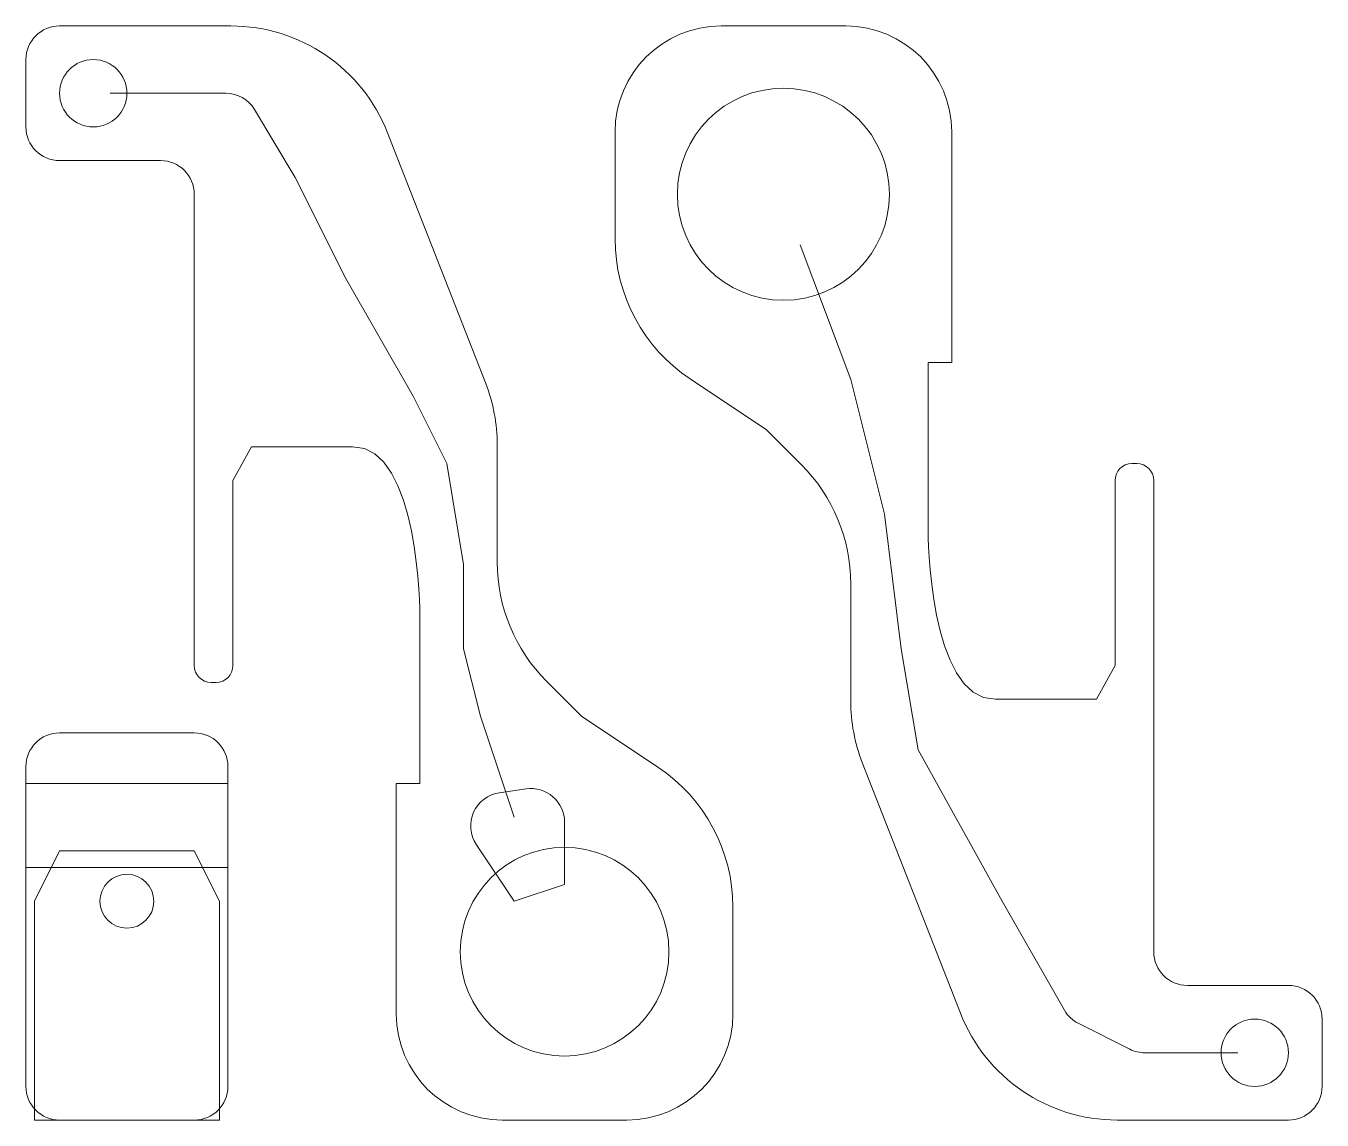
# Model space of a CAD drawing. Header units: millimetres. Extents: x 0 to 77, y 0 to 65.
import ezdxf

# ---------------------------------------------------------------- set-up
doc = ezdxf.new("R2010")
doc.units = ezdxf.units.MM
for name, color, linetype, lineweight in [('inner-cut-full', 7, 'CONTINUOUS', 0), ('kabel-cut-2mm', 7, 'CONTINUOUS', 0), ('outer-cut-full', 7, 'CONTINUOUS', 0), ('pocket-3.5mm', 7, 'CONTINUOUS', 0), ('pocket-4mm', 7, 'CONTINUOUS', 0)]:
    doc.layers.add(name, color=color, linetype=linetype, lineweight=lineweight)

msp = doc.modelspace()

# ---------------------------------------------------------------- linework, layer by layer
at = {"layer": 'inner-cut-full'}
for centre, radius in [((4, 61), 2), ((45, 55), 6.3), ((6, 13), 1.6), ((73, 4), 2)]:
    msp.add_circle(centre, radius, dxfattribs=at)
at = {"layer": 'kabel-cut-2mm'}
for p, q in [((11.868, 61), (5, 61)), ((16, 56), (13.583, 60.029)), ((19, 50), (16, 56)), ((46, 52), (49, 44)), ((23, 43), (19, 50)), ((49, 44), (51, 36)), ((25, 39), (23, 43)), ((26, 33), (25, 39)), ((51, 36), (52, 28)), ((26, 28), (26, 33)), ((27, 24), (26, 28)), ((52, 28), (53, 22)), ((27, 24), (29, 18)), ((53, 22), (58, 13)), ((58, 13), (61.7, 6.526)), ((62.542, 5.729), (65.578, 4.211)), ((66.472, 4), (72, 4))]:
    msp.add_line(p, q, dxfattribs=at)
for centre, start, end in [((11.868, 59), 30.96376, 90), ((63.436, 7.518), 209.74488, 243.43495), ((66.472, 6), 243.43495, 270)]:
    msp.add_arc(centre, 2, start, end, dxfattribs=at)
at = {"layer": 'outer-cut-full'}
for p, q in [((2, 65), (12, 65)), ((12, 65), (12.175, 65)), ((48.7, 65), (41.3, 65)), ((0, 63), (0, 59)), ((21.487, 58.644), (27.312, 43.757)), ((35, 58.7), (35, 52.352)), ((55, 58.7), (55, 45)), ((2, 57), (8, 57)), ((10, 55), (10, 27)), ((55, 45), (53.6, 45)), ((53.6, 45), (53.6, 35)), ((44, 41), (39.453, 44.031)), ((46.071, 38.929), (44, 41)), ((28, 40.113), (28, 33.142)), ((13.4, 40), (12.3, 38)), ((16.6, 40), (13.4, 40)), ((16.6, 40), (19.4, 40)), ((65.7, 39), (66, 39)), ((12.3, 38), (12.3, 27)), ((64.7, 27), (64.7, 38)), ((67, 10), (67, 38)), ((49, 24.887), (49, 31.858)), ((23.4, 20), (23.4, 30)), ((63.6, 25), (64.7, 27)), ((11.3, 26), (11, 26)), ((30.929, 26.071), (33, 24)), ((60.4, 25), (57.6, 25)), ((60.4, 25), (63.6, 25)), ((33, 24), (37.547, 20.969)), ((10, 23), (2, 23)), ((0, 21), (0, 2)), ((12, 2), (12, 21)), ((55.513, 6.356), (49.688, 21.243)), ((22, 20), (23.4, 20)), ((22, 6.3), (22, 20)), ((42, 6.3), (42, 12.648)), ((75, 8), (69, 8)), ((77, 2), (77, 6)), ((2, 0), (10, 0)), ((28.3, 0), (35.7, 0)), ((65, 0), (64.825, 0)), ((75, 0), (65, 0))]:
    msp.add_line(p, q, dxfattribs=at)
for centre, radius, start, end in [((2, 63), 2, 90, 180), ((12.175, 55), 10, 21.37062, 90), ((41.3, 58.7), 6.3, 90, 180), ((48.7, 58.7), 6.3, 0, 90), ((2, 59), 2, 180, 270), ((8, 55), 2, 0, 90), ((45, 52.352), 10, 180, 236.30993), ((18, 40.113), 10, 0, 21.37062), ((39, 31.858), 10, 0, 45), ((65.7, 38), 1, 90, 180), ((66, 38), 1, 0, 90), ((38, 33.142), 10, 180, 225), ((11, 27), 1, 180, 270), ((11.3, 27), 1, 270, 0), ((59, 24.887), 10, 180, 201.37062), ((2, 21), 2, 90, 180), ((10, 21), 2, 360, 90), ((32, 12.648), 10, 0, 56.30993), ((69, 10), 2, 180, 270), ((75, 6), 2, 0, 90), ((28.3, 6.3), 6.3, 180, 270), ((35.7, 6.3), 6.3, 270, 0), ((64.825, 10), 10, 201.37062, 270), ((2, 2), 2, 180, 270), ((10, 2), 2, 270, 360), ((75, 2), 2, 270, 0)]:
    msp.add_arc(centre, radius, start, end, dxfattribs=at)
for points in [[(19.4, 40), (23.4, 40), (23.4, 30), (23.4, 30)], [(57.6, 25), (53.6, 25), (53.6, 35), (53.6, 35)]]:
    msp.add_open_spline(points, degree=3, dxfattribs=at)
at = {"layer": 'pocket-3.5mm'}
for p, q in [((12, 20), (0, 20)), ((0, 20), (0, 15)), ((12, 15), (12, 20)), ((2, 16), (0.5, 13)), ((10, 16), (2, 16)), ((11.5, 13), (10, 16)), ((0, 15), (12, 15)), ((0.5, 13), (0.5, 0)), ((11.5, 0), (11.5, 13)), ((0.5, 0), (11.5, 0))]:
    msp.add_line(p, q, dxfattribs=at)
at = {"layer": 'pocket-4mm'}
for p, q in [((29.717, 19.674), (28.142, 19.449)), ((32, 14), (32, 17.694)), ((26.76, 16.359), (29, 13)), ((29, 13), (32, 14))]:
    msp.add_line(p, q, dxfattribs=at)
msp.add_circle((32, 10), 6.2, dxfattribs=at)
for centre, start, end in [((28.424, 17.469), 98.1301, 213.69007), ((30, 17.694), 0, 98.1301)]:
    msp.add_arc(centre, 2, start, end, dxfattribs=at)

doc.saveas('drawing.dxf')
